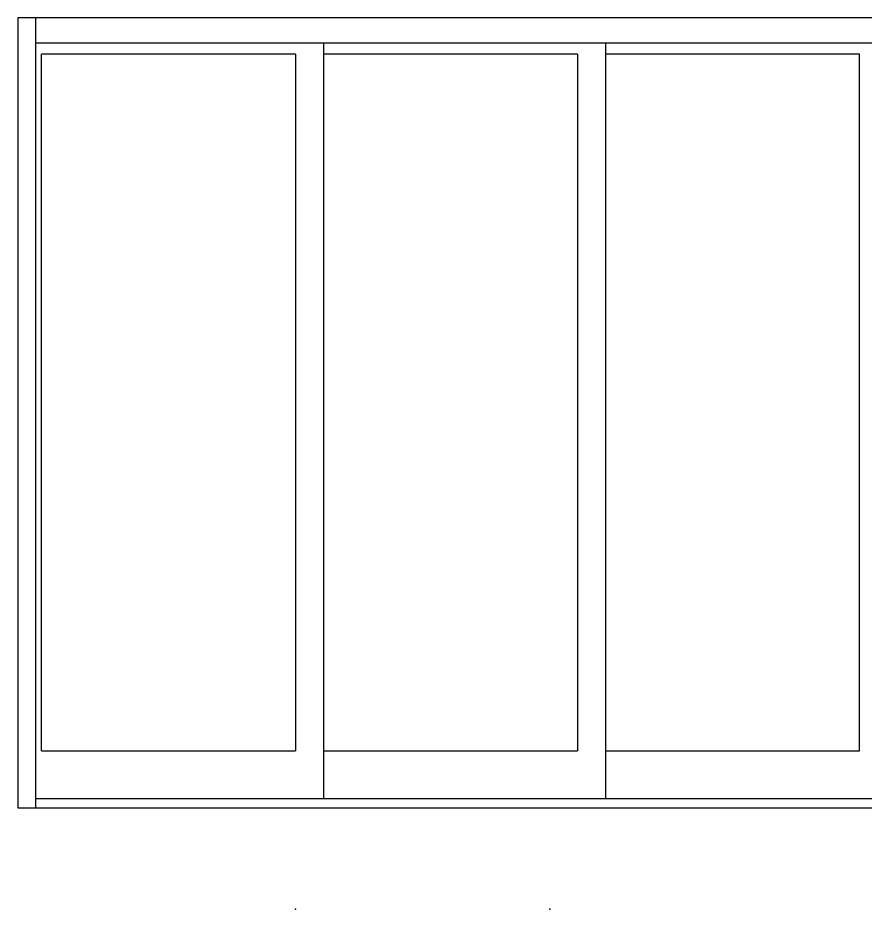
# Model space of a CAD drawing. Extents: x -40 to 95, y -81 to 25.
# Drawn here: x -40.2 to 23.1, y -81.1 to -14.6 of the extents above; entities that cross this region are included whole.
import ezdxf

# ---------------------------------------------------------------- set-up
doc = ezdxf.new("R2010")
doc.units = 0
doc.header["$LTSCALE"] = 0.25
doc.header["$MEASUREMENT"] = 0
doc.layers.get('0').update_dxf_attribs({"linetype": 'CONTINUOUS'})

msp = doc.modelspace()

# ---------------------------------------------------------------- linework, layer by layer
at = {"color": 1}
for p, q in [((70.049, -14.559), (-40.178, -14.559)), ((-40.178, -14.559), (-40.178, -73.566)), ((-38.857, -14.559), (-38.857, -73.566)), ((70.049, -16.451), (-38.857, -16.451)), ((-38.857, -72.868), (70.049, -72.868)), ((-40.178, -73.566), (70.049, -73.566))]:
    msp.add_line(p, q, dxfattribs=at)
at = {"color": 5}
for p, q in [((-17.35, -16.451), (-17.35, -72.868)), ((3.713, -16.451), (3.713, -72.868)), ((-19.427, -17.273), (-38.413, -17.273)), ((-38.413, -69.318), (-38.413, -17.273)), ((-19.427, -17.273), (-19.427, -69.318)), ((1.636, -17.273), (-17.35, -17.273)), ((1.636, -17.273), (1.636, -69.318)), ((22.699, -17.273), (3.713, -17.273)), ((22.699, -69.318), (22.699, -17.273)), ((-38.413, -69.318), (-19.427, -69.318)), ((-17.35, -69.318), (1.636, -69.318)), ((3.713, -69.318), (22.699, -69.318))]:
    msp.add_line(p, q, dxfattribs=at)
for p in [(-19.427, -81.144), (-0.441, -81.144)]:
    msp.add_point(p)

doc.saveas('drawing.dxf')
